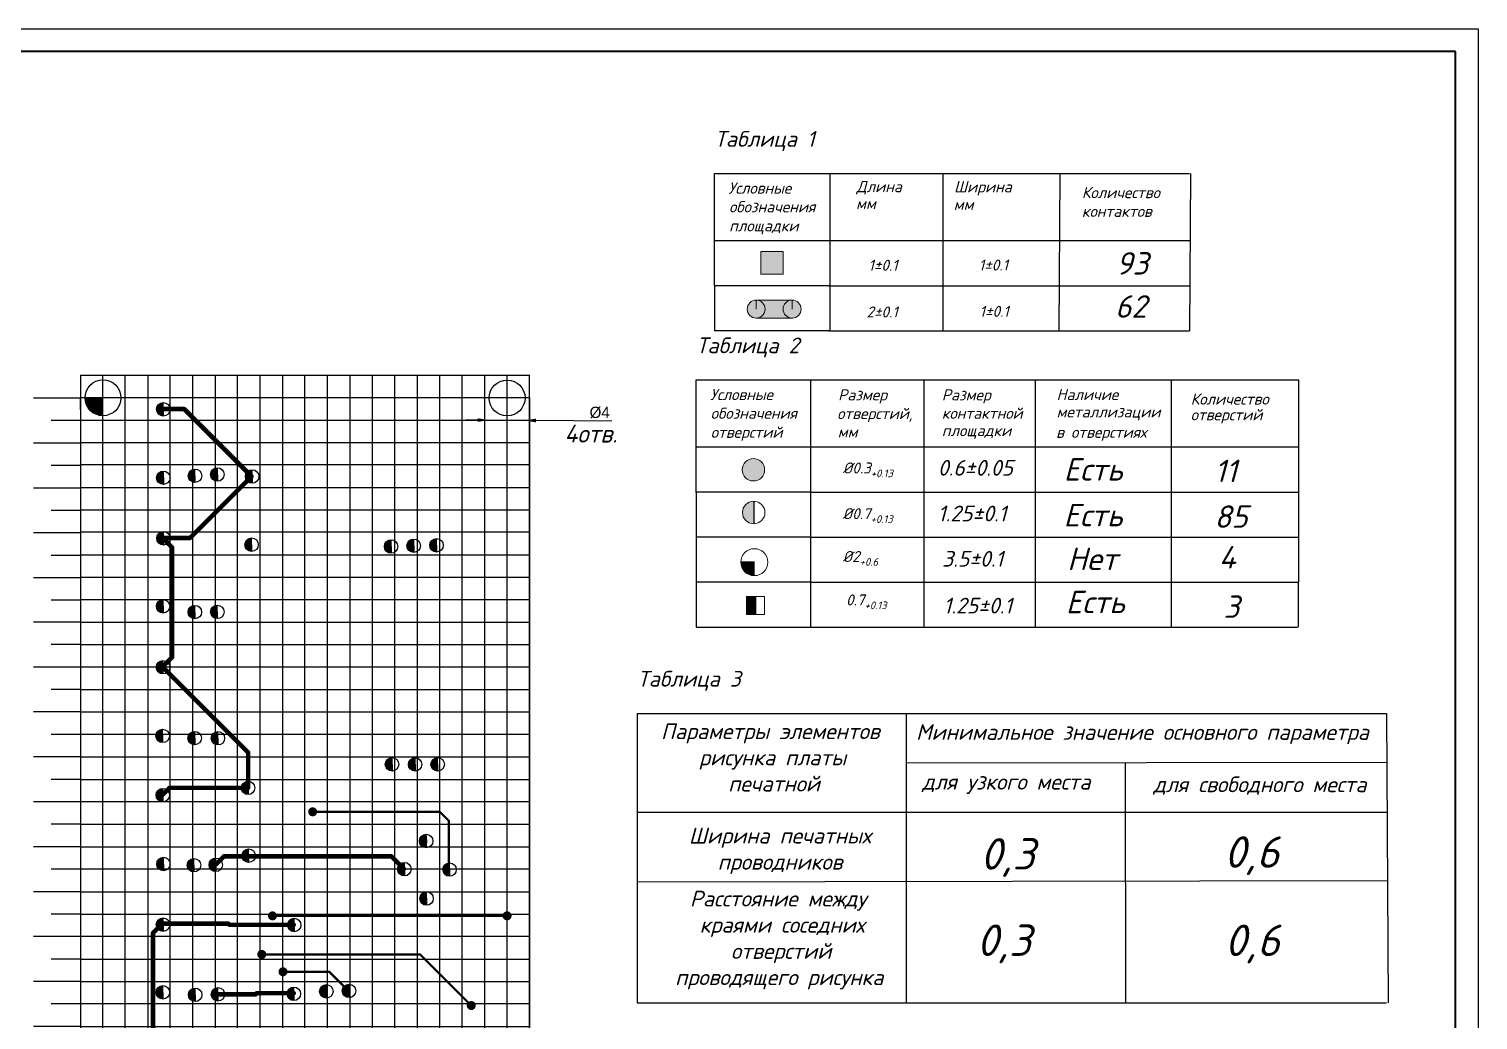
# Model space of a CAD drawing. Header units: millimetres. Extents: x 40 to 3761, y -469 to 920.
# Drawn here: x 3413.5 to 3736.1, y 178.2 to 398.8 of the extents above; entities that cross this region are included whole.
import ezdxf

# ---------------------------------------------------------------- set-up
doc = ezdxf.new("R2010")
doc.units = ezdxf.units.MM
doc.layers.get('Defpoints').update_dxf_attribs({"color": 5})
for name, color, linetype in [('3-размеры', 6, 'Continuous'), ('BottomLayer', 5, 'Continuous'), ('KONTUR', 7, 'Continuous'), ('PDF _Текст', 7, 'Continuous'), ('Слой1', 7, 'Continuous')]:
    doc.layers.add(name, color=color, linetype=linetype)
for name, color, linetype, lineweight in [('Основная', 7, 'Continuous', 40), ('Толстые', 7, 'Continuous', 30), ('тонкая', 7, 'Continuous', 20)]:
    doc.layers.add(name, color=color, linetype=linetype, lineweight=lineweight)
doc.styles.add('PDF ISOCPEUR Italic', font='isocpeui.ttf')
doc.dimstyles.new('ISO-25', dxfattribs={"dimtxt": 2.5, "dimasz": 2.5, "dimexe": 1.25, "dimexo": 0.625, "dimtad": 1, "dimtxsty": 'Standard', "dimcen": 2.5, "dimadec": 0, "dimazin": 0, "dimtfac": 1, "dimtmove": 0, "dimatfit": 3, "dimfxl": 1, "dimarcsym": 0})

# ---------------------------------------------------------------- blocks, each defined once
blk = doc.blocks.new('*U230')
blk.add_line((0, 1.97), (0, -1.97))
blk = doc.blocks.new('*U231')
at = {"color": 0, "linetype": 'ByBlock', "lineweight": -2, "transparency": 16777216}
for p in [(0, 0), (10, 0), (20, 0), (30, 0), (40, 0), (50, 0), (60, 0), (70, 0), (80, 0), (90, 0), (100, 0), (110, 0), (120, 0), (130, 0), (140, 0), (150, 0), (160, 0), (170, 0), (180, 0), (190, 0), (200, 0), (210, 0), (220, 0), (230, 0), (240, 0), (250, 0)]:
    blk.add_blockref('*U230', p, dxfattribs=at)
blk = doc.blocks.new('*U232')
blk.add_line((3.25, 0), (-3.25, 0))
blk = doc.blocks.new('*U233')
at = {"color": 0, "linetype": 'ByBlock', "lineweight": -2, "transparency": 16777216}
for p in [(0, 0), (0, -5), (0, -10), (0, -15), (0, -20), (0, -25), (0, -30), (0, -35), (0, -40), (0, -45), (0, -50), (0, -55), (0, -60), (0, -65), (0, -70), (0, -75), (0, -80), (0, -85), (0, -90), (0, -95), (0, -100), (0, -105), (0, -110), (0, -115), (0, -120), (0, -125), (0, -130), (0, -135), (0, -140), (0, -145), (0, -150), (0, -155), (0, -160), (0, -165), (0, -170), (0, -175), (0, -180), (0, -185), (0, -190), (0, -195), (0, -200), (0, -205), (0, -210), (0, -215), (0, -220), (0, -225), (0, -230), (0, -235), (0, -240), (0, -245), (0, -250)]:
    blk.add_blockref('*U232', p, dxfattribs=at)
blk = doc.blocks.new('*U216')
for p, q in [((-50, 5), (50, 5)), ((-50, 0), (50, 0)), ((50, -5), (-50, -5))]:
    blk.add_line(p, q)
blk = doc.blocks.new('*U217')
at = {"color": 0, "linetype": 'ByBlock', "lineweight": -2, "transparency": 16777216}
for p in [(0, 285), (0, 270), (0, 255), (0, 240), (0, 225), (0, 210), (0, 195), (0, 180), (0, 165), (0, 150), (0, 135), (0, 120), (0, 105), (0, 90), (0, 75), (0, 60), (0, 45), (0, 30), (0, 15), (0, 0)]:
    blk.add_blockref('*U216', p, dxfattribs=at)
blk = doc.blocks.new('*U218')
for p, q in [((-5, 152.5), (-5, 147.5)), ((0, -152.5), (0, 152.5)), ((5, -152.5), (5, 152.5)), ((-5, 147.5), (-5, -152.5))]:
    blk.add_line(p, q)
blk = doc.blocks.new('*U219')
at = {"color": 0, "linetype": 'ByBlock', "lineweight": -2, "transparency": 16777216}
for p in [(0, 0), (15, 0), (30, 0), (45, 0), (60, 0), (75, 0), (90, 0)]:
    blk.add_blockref('*U218', p, dxfattribs=at)
blk = doc.blocks.new('*D239')
at = {"layer": '3-размеры', "color": 0, "lineweight": -2, "transparency": 16777216}
for p, q in [((3513.33, 311.75), (3510.83, 311.77)), ((3515.83, 311.73), (3523.83, 311.66)), ((3543.21, 311.51), (3526.33, 311.65))]:
    blk.add_line(p, q, dxfattribs=at)
at = {"layer": '3-размеры', "color": 0, "transparency": 16777216}
for points in [[(3513.34, 312.16), (3513.33, 311.33), (3515.83, 311.73)], [(3526.34, 312.06), (3526.33, 311.23), (3523.83, 311.66)]]:
    blk.add_solid(points, dxfattribs=at)
at = {"layer": 'Defpoints', "color": 0, "transparency": 16777216}
for p in [(3515.83, 311.73), (3523.83, 311.66)]:
    blk.add_point(p, dxfattribs=at)
at = {"layer": '3-размеры', "color": 0, "transparency": 16777216, "insert": (3540.52, 313.41), "char_height": 2.5, "width": 4.1667, "attachment_point": 5, "rotation": 359.5536}
blk.add_mtext('%%C4', dxfattribs=at)

msp = doc.modelspace()

# ---------------------------------------------------------------- hatches: boundary and pattern name
h = msp.add_hatch(color=256)
h.dxf.hatch_style = 1
h.paths.add_polyline_path([(3443.382, 315.649, 0.4142136), (3441.882, 314.149, 0.4142136), (3443.382, 312.649), (3443.382, 314.149)])
h = msp.add_hatch(color=256)
h.dxf.hatch_style = 1
h.paths.add_polyline_path([(3443.222, 314.962, 0.4142136), (3442.472, 314.212, 0.4142136), (3443.222, 313.462), (3443.222, 314.212)])
h = msp.add_hatch(color=256)
h.dxf.hatch_style = 1
h.paths.add_polyline_path([(3443.383, 300.397, 0.4142136), (3441.883, 298.897, 0.4142136), (3443.383, 297.397), (3443.383, 298.897)])
h = msp.add_hatch(color=256)
h.dxf.hatch_style = 1
h.paths.add_polyline_path([(3450.43, 300.851, 0.4142136), (3448.93, 299.351, 0.4142136), (3450.43, 297.851), (3450.43, 299.351)])
h = msp.add_hatch(color=256)
h.dxf.hatch_style = 1
h.paths.add_polyline_path([(3450.289, 300.248, 0.4142136), (3449.539, 299.498, 0.4142136), (3450.289, 298.748), (3450.289, 299.498)])
h = msp.add_hatch(color=256)
h.dxf.hatch_style = 1
h.paths.add_polyline_path([(3455.419, 301.129, 0.4142136), (3453.919, 299.629, 0.4142136), (3455.419, 298.129), (3455.419, 299.629)])
h = msp.add_hatch(color=256)
h.dxf.hatch_style = 1
h.paths.add_polyline_path([(3455.347, 300.328, 0.4142136), (3454.597, 299.578, 0.4142136), (3455.347, 298.828), (3455.347, 299.578)])
h = msp.add_hatch(color=256)
h.dxf.hatch_style = 1
h.paths.add_polyline_path([(3463.164, 300.676, 0.4142136), (3461.664, 299.176, 0.4142136), (3463.164, 297.676), (3463.164, 299.176)])
h = msp.add_hatch(color=256)
h.dxf.hatch_style = 1
h.paths.add_polyline_path([(3577.245, 300.686, 1), (3572.245, 300.686, 1)])
h.paths.add_polyline_path([(3574.806, 293.666, 0.4142136), (3572.306, 291.166, 0.4142136), (3574.806, 288.666)])
h = msp.add_hatch(color=256)
h.dxf.hatch_style = 1
h.paths.add_polyline_path([(3443.212, 299.676, 0.4142136), (3442.462, 298.926, 0.4142136), (3443.212, 298.176), (3443.212, 298.926)])
h = msp.add_hatch(color=256)
h.dxf.hatch_style = 1
h.paths.add_polyline_path([(3463.009, 300.008, 0.4142136), (3462.259, 299.258, 0.4142136), (3463.009, 298.508), (3463.009, 299.258)])
h = msp.add_hatch(color=256)
h.dxf.hatch_style = 1
h.paths.add_polyline_path([(3443.421, 286.922, 0.4142136), (3441.921, 285.422, 0.4142136), (3443.421, 283.922), (3443.421, 285.422)])
h = msp.add_hatch(color=256)
h.dxf.hatch_style = 1
h.paths.add_polyline_path([(3443.188, 286.283, 0.4142136), (3442.438, 285.533, 0.4142136), (3443.188, 284.783), (3443.188, 285.533)])
h = msp.add_hatch(color=256)
h.dxf.hatch_style = 1
h.paths.add_polyline_path([(3463.027, 285.493, 0.4142136), (3461.527, 283.993, 0.4142136), (3463.027, 282.493), (3463.027, 283.993)])
h = msp.add_hatch(color=256)
h.dxf.hatch_style = 1
h.paths.add_polyline_path([(3462.962, 284.684, 0.4142136), (3462.212, 283.934, 0.4142136), (3462.962, 283.184), (3462.962, 283.934)])
h = msp.add_hatch(color=256)
h.dxf.hatch_style = 1
h.paths.add_polyline_path([(3494.084, 285.094, 0.4142136), (3492.584, 283.594, 0.4142136), (3494.084, 282.094), (3494.084, 283.594)])
h = msp.add_hatch(color=256)
h.dxf.hatch_style = 1
h.paths.add_polyline_path([(3494.008, 284.462, 0.4142136), (3493.258, 283.712, 0.4142136), (3494.008, 282.962), (3494.008, 283.712)])
h = msp.add_hatch(color=256)
h.dxf.hatch_style = 1
h.paths.add_polyline_path([(3499.12, 285.267, 0.4142136), (3497.62, 283.767, 0.4142136), (3499.12, 282.267), (3499.12, 283.767)])
h = msp.add_hatch(color=256)
h.dxf.hatch_style = 1
h.paths.add_polyline_path([(3499.097, 284.526, 0.4142136), (3498.347, 283.776, 0.4142136), (3499.097, 283.026), (3499.097, 283.776)])
h = msp.add_hatch(color=256)
h.dxf.hatch_style = 1
h.paths.add_polyline_path([(3504.192, 285.372, 0.4142136), (3502.692, 283.872, 0.4142136), (3504.192, 282.372), (3504.192, 283.872)])
h = msp.add_hatch(color=256)
h.dxf.hatch_style = 1
h.paths.add_polyline_path([(3504.155, 284.526, 0.4142136), (3503.405, 283.776, 0.4142136), (3504.155, 283.026), (3504.155, 283.776)])
h = msp.add_hatch(color=256)
h.dxf.hatch_style = 1
h.paths.add_polyline_path([(3575.022, 280.261), (3571.922, 280.261, 0.4142136), (3575.022, 277.161)])
h = msp.add_hatch(color=256)
h.dxf.hatch_style = 1
h.paths.add_polyline_path([(3443.328, 271.782, 0.4142136), (3441.828, 270.282, 0.4142136), (3443.328, 268.782), (3443.328, 270.282)])
h = msp.add_hatch(color=256)
h.dxf.hatch_style = 1
h.paths.add_polyline_path([(3443.203, 271.019, 0.4142136), (3442.453, 270.269, 0.4142136), (3443.203, 269.519), (3443.203, 270.269)])
h = msp.add_hatch(color=256)
h.dxf.hatch_style = 1
h.paths.add_polyline_path([(3450.398, 270.5, 0.4142136), (3448.898, 269, 0.4142136), (3450.398, 267.5), (3450.398, 269)])
h = msp.add_hatch(color=256)
h.dxf.hatch_style = 1
h.paths.add_polyline_path([(3450.269, 269.731, 0.4142136), (3449.519, 268.981, 0.4142136), (3450.269, 268.231), (3450.269, 268.981)])
h = msp.add_hatch(color=256)
h.dxf.hatch_style = 1
h.paths.add_polyline_path([(3455.389, 270.535, 0.4142136), (3453.889, 269.035, 0.4142136), (3455.389, 267.535), (3455.389, 269.035)])
h = msp.add_hatch(color=256)
h.dxf.hatch_style = 1
h.paths.add_polyline_path([(3455.327, 269.745, 0.4142136), (3454.577, 268.995, 0.4142136), (3455.327, 268.245), (3455.327, 268.995)])
h = msp.add_hatch(color=256)
h.dxf.hatch_style = 1
h.paths.add_polyline_path([(3443.294, 258.225, 0.4142136), (3441.794, 256.725, 0.4142136), (3443.294, 255.225), (3443.294, 256.725)])
h = msp.add_hatch(color=256)
h.dxf.hatch_style = 1
h.paths.add_polyline_path([(3443.194, 257.459, 0.4142136), (3442.444, 256.709, 0.4142136), (3443.194, 255.959), (3443.194, 256.709)])
h = msp.add_hatch(color=256)
h.dxf.hatch_style = 1
h.paths.add_polyline_path([(3443.226, 242.928, 0.4142136), (3441.726, 241.428, 0.4142136), (3443.226, 239.928), (3443.226, 241.428)])
h = msp.add_hatch(color=256)
h.dxf.hatch_style = 1
h.paths.add_polyline_path([(3443.223, 242.313, 0.4142136), (3442.473, 241.563, 0.4142136), (3443.223, 240.813), (3443.223, 241.563)])
h = msp.add_hatch(color=256)
h.dxf.hatch_style = 1
h.paths.add_polyline_path([(3450.366, 242.443, 0.4142136), (3448.866, 240.943, 0.4142136), (3450.366, 239.443), (3450.366, 240.943)])
h = msp.add_hatch(color=256)
h.dxf.hatch_style = 1
h.paths.add_polyline_path([(3455.531, 242.409, 0.4142136), (3454.031, 240.909, 0.4142136), (3455.531, 239.409), (3455.531, 240.909)])
h = msp.add_hatch(color=256)
h.dxf.hatch_style = 1
h.paths.add_polyline_path([(3450.306, 241.775, 0.4142136), (3449.556, 241.025, 0.4142136), (3450.306, 240.275), (3450.306, 241.025)])
h = msp.add_hatch(color=256)
h.dxf.hatch_style = 1
h.paths.add_polyline_path([(3455.375, 241.76, 0.4142136), (3454.625, 241.01, 0.4142136), (3455.375, 240.26), (3455.375, 241.01)])
h = msp.add_hatch(color=256)
h.dxf.hatch_style = 1
h.paths.add_polyline_path([(3494.29, 236.604, 0.4142136), (3492.79, 235.104, 0.4142136), (3494.29, 233.604), (3494.29, 235.104)])
h = msp.add_hatch(color=256)
h.dxf.hatch_style = 1
h.paths.add_polyline_path([(3494.232, 235.961, 0.4142136), (3493.482, 235.211, 0.4142136), (3494.232, 234.461), (3494.232, 235.211)])
h = msp.add_hatch(color=256)
h.dxf.hatch_style = 1
h.paths.add_polyline_path([(3499.435, 236.582, 0.4142136), (3497.935, 235.082, 0.4142136), (3499.435, 233.582), (3499.435, 235.082)])
h = msp.add_hatch(color=256)
h.dxf.hatch_style = 1
h.paths.add_polyline_path([(3499.345, 235.933, 0.4142136), (3498.595, 235.183, 0.4142136), (3499.345, 234.433), (3499.345, 235.183)])
h = msp.add_hatch(color=256)
h.dxf.hatch_style = 1
h.paths.add_polyline_path([(3504.451, 236.604, 0.4142136), (3502.951, 235.104, 0.4142136), (3504.451, 233.604), (3504.451, 235.104)])
h = msp.add_hatch(color=256)
h.dxf.hatch_style = 1
h.paths.add_polyline_path([(3504.387, 235.924, 0.4142136), (3503.637, 235.174, 0.4142136), (3504.387, 234.424), (3504.387, 235.174)])
h = msp.add_hatch(color=256)
h.dxf.hatch_style = 1
h.paths.add_polyline_path([(3443.261, 229.731, 0.4142136), (3441.761, 228.231, 0.4142136), (3443.261, 226.731), (3443.261, 228.231)])
h = msp.add_hatch(color=256)
h.dxf.hatch_style = 1
h.paths.add_polyline_path([(3443.191, 229.085, 0.4142136), (3442.441, 228.335, 0.4142136), (3443.191, 227.585), (3443.191, 228.335)])
h = msp.add_hatch(color=256)
h.dxf.hatch_style = 1
h.paths.add_polyline_path([(3462.255, 231.359, 0.4142136), (3460.755, 229.859, 0.4142136), (3462.255, 228.359), (3462.255, 229.859)])
h = msp.add_hatch(color=256)
h.dxf.hatch_style = 1
h.paths.add_polyline_path([(3462.258, 230.589, 0.4142136), (3461.508, 229.839, 0.4142136), (3462.258, 229.089), (3462.258, 229.839)])
h = msp.add_hatch(color=256)
h.dxf.hatch_style = 1
h.paths.add_polyline_path([(3501.898, 219.521, 0.4142136), (3500.398, 218.021, 0.4142136), (3501.898, 216.521), (3501.898, 218.021)])
h = msp.add_hatch(color=256)
h.dxf.hatch_style = 1
h.paths.add_polyline_path([(3462.374, 216.259, 0.4142136), (3460.874, 214.759, 0.4142136), (3462.374, 213.259), (3462.374, 214.759)])
h = msp.add_hatch(color=256)
h.dxf.hatch_style = 1
h.paths.add_polyline_path([(3501.942, 219.127, 0.4142136), (3501.192, 218.377, 0.4142136), (3501.942, 217.627), (3501.942, 218.377)])
h = msp.add_hatch(color=256)
h.dxf.hatch_style = 1
h.paths.add_polyline_path([(3443.406, 214.408, 0.4142136), (3441.906, 212.908, 0.4142136), (3443.406, 211.408), (3443.406, 212.908)])
h = msp.add_hatch(color=256)
h.dxf.hatch_style = 1
h.paths.add_polyline_path([(3443.2, 213.827, 0.4142136), (3442.45, 213.077, 0.4142136), (3443.2, 212.327), (3443.2, 213.077)])
h = msp.add_hatch(color=256)
h.dxf.hatch_style = 1
h.paths.add_polyline_path([(3450.199, 214.143, 0.4142136), (3448.699, 212.643, 0.4142136), (3450.199, 211.143), (3450.199, 212.643)])
h = msp.add_hatch(color=256)
h.dxf.hatch_style = 1
h.paths.add_polyline_path([(3450.01, 213.574, 0.4142136), (3449.26, 212.824, 0.4142136), (3450.01, 212.074), (3450.01, 212.824)])
h = msp.add_hatch(color=256)
h.dxf.hatch_style = 1
h.paths.add_polyline_path([(3455.052, 214.231, 0.4142136), (3453.552, 212.731, 0.4142136), (3455.052, 211.231), (3455.052, 212.731)])
h = msp.add_hatch(color=256)
h.dxf.hatch_style = 1
h.paths.add_polyline_path([(3455.095, 213.604, 0.4142136), (3454.345, 212.854, 0.4142136), (3455.095, 212.104), (3455.095, 212.854)])
h = msp.add_hatch(color=256)
h.dxf.hatch_style = 1
h.paths.add_polyline_path([(3462.253, 215.385, 0.4142136), (3461.503, 214.635, 0.4142136), (3462.253, 213.885), (3462.253, 214.635)])
h = msp.add_hatch(color=256)
h.dxf.hatch_style = 1
h.paths.add_polyline_path([(3497.045, 213.262, 0.4142136), (3495.545, 211.762, 0.4142136), (3497.045, 210.262), (3497.045, 211.762)])
h = msp.add_hatch(color=256)
h.dxf.hatch_style = 1
h.paths.add_polyline_path([(3507.103, 213.173, 0.4142136), (3505.603, 211.673, 0.4142136), (3507.103, 210.173), (3507.103, 211.673)])
h = msp.add_hatch(color=256)
h.dxf.hatch_style = 1
h.paths.add_polyline_path([(3496.936, 212.565, 0.4142136), (3496.186, 211.815, 0.4142136), (3496.936, 211.065), (3496.936, 211.815)])
h = msp.add_hatch(color=256)
h.dxf.hatch_style = 1
h.paths.add_polyline_path([(3506.946, 212.565, 0.4142136), (3506.196, 211.815, 0.4142136), (3506.946, 211.065), (3506.946, 211.815)])
h = msp.add_hatch(color=256)
h.dxf.hatch_style = 1
h.paths.add_polyline_path([(3501.986, 206.737, 0.4142136), (3500.486, 205.237, 0.4142136), (3501.986, 203.737), (3501.986, 205.237)])
h = msp.add_hatch(color=256)
h.dxf.hatch_style = 1
h.paths.add_polyline_path([(3501.937, 206.093, 0.4142136), (3501.187, 205.343, 0.4142136), (3501.937, 204.593), (3501.937, 205.343)])
h = msp.add_hatch(color=256)
h.dxf.hatch_style = 1
h.paths.add_polyline_path([(3443.318, 200.918, 0.4142136), (3441.818, 199.418, 0.4142136), (3443.318, 197.918), (3443.318, 199.418)])
h = msp.add_hatch(color=256)
h.dxf.hatch_style = 1
h.paths.add_polyline_path([(3443.205, 200.414, 0.4142136), (3442.455, 199.664, 0.4142136), (3443.205, 198.914), (3443.205, 199.664)])
h = msp.add_hatch(color=256)
h.dxf.hatch_style = 1
h.paths.add_polyline_path([(3472.52, 200.83, 0.4142136), (3471.02, 199.33, 0.4142136), (3472.52, 197.83), (3472.52, 199.33)])
h = msp.add_hatch(color=256)
h.dxf.hatch_style = 1
h.paths.add_polyline_path([(3472.401, 200.145, 0.4142136), (3471.651, 199.395, 0.4142136), (3472.401, 198.645), (3472.401, 199.395)])
h = msp.add_hatch(color=256)
h.dxf.hatch_style = 1
h.paths.add_polyline_path([(3443.265, 185.841, 0.4142136), (3441.765, 184.341, 0.4142136), (3443.265, 182.841), (3443.265, 184.341)])
h = msp.add_hatch(color=256)
h.dxf.hatch_style = 1
h.paths.add_polyline_path([(3443.205, 185.136, 0.4142136), (3442.455, 184.386, 0.4142136), (3443.205, 183.636), (3443.205, 184.386)])
h = msp.add_hatch(color=256)
h.dxf.hatch_style = 1
h.paths.add_polyline_path([(3450.474, 185.291, 0.4142136), (3448.974, 183.791, 0.4142136), (3450.474, 182.291), (3450.474, 183.791)])
h = msp.add_hatch(color=256)
h.dxf.hatch_style = 1
h.paths.add_polyline_path([(3450.298, 184.583, 0.4142136), (3449.548, 183.833, 0.4142136), (3450.298, 183.083), (3450.298, 183.833)])
h = msp.add_hatch(color=256)
h.dxf.hatch_style = 1
h.paths.add_polyline_path([(3455.536, 185.401, 0.4142136), (3454.036, 183.901, 0.4142136), (3455.536, 182.401), (3455.536, 183.901)])
h = msp.add_hatch(color=256)
h.dxf.hatch_style = 1
h.paths.add_polyline_path([(3455.402, 184.67, 0.4142136), (3454.652, 183.92, 0.4142136), (3455.402, 183.17), (3455.402, 183.92)])
h = msp.add_hatch(color=256)
h.dxf.hatch_style = 1
h.paths.add_polyline_path([(3472.45, 185.516, 0.4142136), (3470.95, 184.016, 0.4142136), (3472.45, 182.516), (3472.45, 184.016)])
h = msp.add_hatch(color=256)
h.dxf.hatch_style = 1
h.paths.add_polyline_path([(3472.334, 184.904, 0.4142136), (3471.584, 184.154, 0.4142136), (3472.334, 183.404), (3472.334, 184.154)])
h = msp.add_hatch(color=256)
h.dxf.hatch_style = 1
h.paths.add_polyline_path([(3479.674, 186.066, 0.4142136), (3478.174, 184.566, 0.4142136), (3479.674, 183.066), (3479.674, 184.566)])
h = msp.add_hatch(color=256)
h.dxf.hatch_style = 1
h.paths.add_polyline_path([(3479.52, 185.399, 0.4142136), (3478.77, 184.649, 0.4142136), (3479.52, 183.899), (3479.52, 184.649)])
h = msp.add_hatch(color=256)
h.dxf.hatch_style = 1
h.paths.add_polyline_path([(3484.731, 186.169, 0.4142136), (3483.231, 184.669, 0.4142136), (3484.731, 183.169), (3484.731, 184.669)])
h = msp.add_hatch(color=256)
h.dxf.hatch_style = 1
h.paths.add_polyline_path([(3484.618, 185.385, 0.4142136), (3483.868, 184.635, 0.4142136), (3484.618, 183.885), (3484.618, 184.635)])
at = {"layer": 'BottomLayer'}
h = msp.add_hatch(color=256, dxfattribs=at)
h.dxf.hatch_style = 1
edge = h.paths.add_edge_path()
edge.add_line((3429.947, 316.708), (3425.947, 316.708))
edge.add_arc((3429.974, 316.734), 4.027, 180.37805, 269.62195)
edge.add_line((3429.947, 312.708), (3429.947, 316.708))
at = {"layer": 'PDF _Текст'}
h = msp.add_hatch(color=256, dxfattribs=at)
h.dxf.hatch_style = 1
h.paths.add_polyline_path([(3581.363, 336.457, -0.4142136), (3583.363, 338.457), (3582.363, 338.457), (3575.363, 338.457, -0.4142136), (3577.363, 336.457, -0.4063435), (3575.417, 334.458), (3583.31, 334.458, -0.4063435)])
h.paths.add_polyline_path([(3581.363, 336.457, 0.4063435), (3583.31, 334.458), (3583.417, 334.458, 0.4063435), (3585.363, 336.457, 1)])
h.paths.add_polyline_path([(3577.363, 336.457, 1), (3573.363, 336.457, 0.4063435), (3575.31, 334.458), (3575.417, 334.458, 0.4063435)])
h.paths.add_polyline_path([(3581.407, 349.234), (3577.407, 349.234), (3576.407, 349.234), (3576.407, 344.234), (3581.407, 344.234)])
h = msp.add_hatch(color=256, dxfattribs=at)
h.dxf.hatch_style = 1
h.paths.add_polyline_path([(3575.299, 268.485), (3575.299, 272.485), (3573.236, 272.485), (3573.236, 268.485)])

# ---------------------------------------------------------------- linework, layer by layer
for p, q in [((3424.918, 321.756), (3524.918, 321.756)), ((3524.918, 316.756), (3524.918, 321.756)), ((3424.893, 316.62), (3414.461, 316.62)), ((3424.893, 316.62), (3424.893, 314.12)), ((3424.918, 316.756), (3524.918, 316.756)), ((3524.918, 316.756), (3524.918, 16.756)), ((3424.893, 311.62), (3418.396, 311.62)), ((3424.893, 306.62), (3414.461, 306.62)), ((3424.893, 301.62), (3418.396, 301.62)), ((3424.893, 296.62), (3414.461, 296.62)), ((3574.806, 293.666), (3574.806, 288.666)), ((3424.893, 291.62), (3418.396, 291.62)), ((3424.893, 286.62), (3414.461, 286.62)), ((3424.893, 281.62), (3418.396, 281.62)), ((3424.893, 276.62), (3414.461, 276.62)), ((3562.03, 275.669), (3562.03, 265.669)), ((3587.459, 275.669), (3587.459, 265.669)), ((3612.661, 275.669), (3612.661, 265.669)), ((3637.441, 275.669), (3637.441, 265.669)), ((3667.772, 275.669), (3667.772, 265.669)), ((3696.081, 265.669), (3696.081, 275.669)), ((3424.893, 271.62), (3418.396, 271.62)), ((3562.03, 265.669), (3695.863, 265.669))]:
    msp.add_line(p, q)
at = {"layer": 'BottomLayer'}
for points, const_width in [([(3443.201, 314.2), (3448.027, 314.2)], 1), ([(3448.027, 314.2), (3463.013, 299.214)], 1), ([(3449.297, 285.498), (3463.013, 299.214)], 1), ([(3443.201, 285.498), (3445.334, 283.364)], 1), ([(3443.201, 285.498), (3449.297, 285.498)], 1), ([(3445.334, 258.929), (3445.334, 283.364)], 1), ([(3443.201, 256.796), (3445.334, 258.929)], 1), ([(3443.201, 256.796), (3462.251, 237.746)], 1), ([(3462.251, 229.872), (3462.251, 237.746)], 1), ([(3443.201, 228.348), (3444.725, 229.872)], 1), ([(3444.725, 229.872), (3462.251, 229.872)], 1), ([(3476.627, 224.538), (3504.923, 224.538)], 0.5), ([(3504.923, 224.538), (3506.955, 222.506)], 0.5), ([(3506.955, 211.838), (3506.955, 222.506)], 0.5), ([(3455.139, 212.854), (3456.917, 214.632)], 1), ([(3456.917, 214.632), (3462.251, 214.632)], 1), ([(3462.251, 214.632), (3494.161, 214.632)], 1), ([(3494.161, 214.632), (3496.955, 211.838)], 1), ([(3441.067, 197.512), (3443.201, 199.646)], 1), ([(3443.201, 199.646), (3457.831, 199.646)], 1), ([(3457.831, 199.646), (3458.085, 199.392)], 1), ([(3467.686, 201.373), (3519.909, 201.373)], 0.5), ([(3441.067, 173.077), (3441.067, 197.512)], 1), ([(3458.085, 199.392), (3472.411, 199.392)], 1), ([(3465.299, 192.788), (3500.554, 192.788)], 0.5), ([(3500.554, 192.788), (3511.933, 181.408)], 0.5), ([(3470.023, 188.927), (3480.336, 188.927)], 0.5), ([(3480.336, 188.927), (3484.603, 184.66)], 0.5), ([(3455.393, 183.898), (3463.927, 183.898)], 1), ([(3463.927, 183.898), (3464.181, 184.152)], 1), ([(3464.181, 184.152), (3472.411, 184.152)], 1)]:
    msp.add_lwpolyline(points, dxfattribs=dict(at, const_width=const_width))
for points, const_width in [([(3442.951, 314.2, 1), (3443.451, 314.2, 1)], 0.5), ([(3447.777, 314.2, 1), (3448.277, 314.2, 1)], 0.5), ([(3447.777, 314.2, 1), (3448.277, 314.2, 1)], 0.5), ([(3462.763, 299.214, 1), (3463.263, 299.214, 1)], 0.5), ([(3462.763, 299.214, 1), (3463.263, 299.214, 1)], 0.5), ([(3442.951, 285.498, 1), (3443.451, 285.498, 1)], 0.5), ([(3442.951, 285.498, 1), (3443.451, 285.498, 1)], 0.5), ([(3449.047, 285.498, 1), (3449.547, 285.498, 1)], 0.5), ([(3449.047, 285.498, 1), (3449.547, 285.498, 1)], 0.5), ([(3445.084, 283.364, 1), (3445.584, 283.364, 1)], 0.5), ([(3445.084, 283.364, 1), (3445.584, 283.364, 1)], 0.5), ([(3445.084, 258.929, 1), (3445.584, 258.929, 1)], 0.5), ([(3445.084, 258.929, 1), (3445.584, 258.929, 1)], 0.5), ([(3442.951, 256.796, 1), (3443.451, 256.796, 1)], 0.5), ([(3442.951, 256.796, 1), (3443.451, 256.796, 1)], 0.5), ([(3462.001, 237.746, 1), (3462.501, 237.746, 1)], 0.5), ([(3462.001, 237.746, 1), (3462.501, 237.746, 1)], 0.5), ([(3444.475, 229.872, 1), (3444.975, 229.872, 1)], 0.5), ([(3444.475, 229.872, 1), (3444.975, 229.872, 1)], 0.5), ([(3462.001, 229.872, 1), (3462.501, 229.872, 1)], 0.5), ([(3462.001, 229.872, 1), (3462.501, 229.872, 1)], 0.5), ([(3442.951, 228.348, 1), (3443.451, 228.348, 1)], 0.5), ([(3476.127, 224.538, 1), (3477.127, 224.538, 1)], 1), ([(3476.502, 224.538, 1), (3476.752, 224.538, 1)], 0.25), ([(3504.798, 224.538, 1), (3505.048, 224.538, 1)], 0.25), ([(3504.798, 224.538, 1), (3505.048, 224.538, 1)], 0.25), ([(3506.83, 222.506, 1), (3507.08, 222.506, 1)], 0.25), ([(3506.83, 222.506, 1), (3507.08, 222.506, 1)], 0.25), ([(3454.889, 212.854, 1), (3455.389, 212.854, 1)], 0.5), ([(3456.667, 214.632, 1), (3457.167, 214.632, 1)], 0.5), ([(3456.667, 214.632, 1), (3457.167, 214.632, 1)], 0.5), ([(3462.001, 214.632, 1), (3462.501, 214.632, 1)], 0.5), ([(3462.001, 214.632, 1), (3462.501, 214.632, 1)], 0.5), ([(3493.911, 214.632, 1), (3494.411, 214.632, 1)], 0.5), ([(3493.911, 214.632, 1), (3494.411, 214.632, 1)], 0.5), ([(3496.705, 211.838, 1), (3497.205, 211.838, 1)], 0.5), ([(3506.83, 211.838, 1), (3507.08, 211.838, 1)], 0.25), ([(3442.951, 199.646, 1), (3443.451, 199.646, 1)], 0.5), ([(3442.951, 199.646, 1), (3443.451, 199.646, 1)], 0.5), ([(3457.581, 199.646, 1), (3458.081, 199.646, 1)], 0.5), ([(3457.581, 199.646, 1), (3458.081, 199.646, 1)], 0.5), ([(3467.186, 201.373, 1), (3468.186, 201.373, 1)], 1), ([(3467.561, 201.373, 1), (3467.811, 201.373, 1)], 0.25), ([(3519.409, 201.373, 1), (3520.409, 201.373, 1)], 1), ([(3519.784, 201.373, 1), (3520.034, 201.373, 1)], 0.25), ([(3440.817, 197.512, 1), (3441.317, 197.512, 1)], 0.5), ([(3440.817, 197.512, 1), (3441.317, 197.512, 1)], 0.5), ([(3457.835, 199.392, 1), (3458.335, 199.392, 1)], 0.5), ([(3457.835, 199.392, 1), (3458.335, 199.392, 1)], 0.5), ([(3472.161, 199.392, 1), (3472.661, 199.392, 1)], 0.5), ([(3464.799, 192.788, 1), (3465.799, 192.788, 1)], 1), ([(3465.174, 192.788, 1), (3465.424, 192.788, 1)], 0.25), ([(3500.429, 192.788, 1), (3500.679, 192.788, 1)], 0.25), ([(3500.429, 192.788, 1), (3500.679, 192.788, 1)], 0.25), ([(3469.523, 188.927, 1), (3470.523, 188.927, 1)], 1), ([(3469.898, 188.927, 1), (3470.148, 188.927, 1)], 0.25), ([(3480.211, 188.927, 1), (3480.461, 188.927, 1)], 0.25), ([(3480.211, 188.927, 1), (3480.461, 188.927, 1)], 0.25), ([(3455.143, 183.898, 1), (3455.643, 183.898, 1)], 0.5), ([(3463.677, 183.898, 1), (3464.177, 183.898, 1)], 0.5), ([(3463.677, 183.898, 1), (3464.177, 183.898, 1)], 0.5), ([(3463.931, 184.152, 1), (3464.431, 184.152, 1)], 0.5), ([(3463.931, 184.152, 1), (3464.431, 184.152, 1)], 0.5), ([(3472.161, 184.152, 1), (3472.661, 184.152, 1)], 0.5), ([(3484.478, 184.66, 1), (3484.728, 184.66, 1)], 0.25), ([(3511.433, 181.408, 1), (3512.433, 181.408, 1)], 1), ([(3511.808, 181.408, 1), (3512.058, 181.408, 1)], 0.25)]:
    msp.add_lwpolyline(points, format="xyb", close=True, dxfattribs=dict(at, const_width=const_width))
for centre in [(3429.947, 316.708), (3519.908, 316.663)]:
    msp.add_circle(centre, 4, dxfattribs=at)
at = {"layer": 'KONTUR'}
for p, q in [((3139.065, 398.808), (3736.065, 398.808)), ((3736.065, 398.808), (3736.065, -21.192))]:
    msp.add_line(p, q, dxfattribs=at)
at = {"layer": 'PDF _Текст'}
msp.add_line((3575.299, 268.485), (3575.299, 272.485), dxfattribs=at)
at = {"layer": 'Основная'}
for p, q in [((3731.065, 393.808), (3159.065, 393.808)), ((3731.065, -16.192), (3731.065, 393.808))]:
    msp.add_line(p, q, dxfattribs=at)
at = {"layer": 'Слой1'}
for p, q in [((3443.222, 313.462), (3443.222, 314.962)), ((3443.222, 314.212), (3443.222, 313.462)), ((3443.382, 312.649), (3443.382, 315.649)), ((3443.382, 314.149), (3443.382, 312.649)), ((3443.383, 297.397), (3443.383, 300.397)), ((3450.289, 298.748), (3450.289, 300.248)), ((3450.43, 297.851), (3450.43, 300.851)), ((3455.347, 298.828), (3455.347, 300.328)), ((3455.419, 298.129), (3455.419, 301.129)), ((3463.164, 297.676), (3463.164, 300.676)), ((3443.212, 298.176), (3443.212, 299.676)), ((3443.212, 298.926), (3443.212, 298.176)), ((3443.383, 298.897), (3443.383, 297.397)), ((3450.289, 299.498), (3450.289, 298.748)), ((3450.43, 299.351), (3450.43, 297.851)), ((3455.347, 299.578), (3455.347, 298.828)), ((3455.419, 299.629), (3455.419, 298.129)), ((3463.009, 298.508), (3463.009, 300.008)), ((3463.009, 299.258), (3463.009, 298.508)), ((3463.164, 299.176), (3463.164, 297.676)), ((3443.188, 284.783), (3443.188, 286.283)), ((3443.188, 285.533), (3443.188, 284.783)), ((3443.421, 283.922), (3443.421, 286.922)), ((3443.421, 285.422), (3443.421, 283.922)), ((3462.962, 283.184), (3462.962, 284.684)), ((3462.962, 283.934), (3462.962, 283.184)), ((3463.027, 282.493), (3463.027, 285.493)), ((3463.027, 283.993), (3463.027, 282.493)), ((3494.008, 282.962), (3494.008, 284.462)), ((3494.084, 282.094), (3494.084, 285.094)), ((3499.097, 283.026), (3499.097, 284.526)), ((3499.12, 282.267), (3499.12, 285.267)), ((3504.155, 283.026), (3504.155, 284.526)), ((3504.192, 282.372), (3504.192, 285.372)), ((3494.008, 283.712), (3494.008, 282.962)), ((3494.084, 283.594), (3494.084, 282.094)), ((3499.097, 283.776), (3499.097, 283.026)), ((3499.12, 283.767), (3499.12, 282.267)), ((3504.155, 283.776), (3504.155, 283.026)), ((3504.192, 283.872), (3504.192, 282.372)), ((3443.203, 269.519), (3443.203, 271.019)), ((3443.328, 268.782), (3443.328, 271.782)), ((3443.203, 270.269), (3443.203, 269.519)), ((3443.328, 270.282), (3443.328, 268.782)), ((3450.269, 268.231), (3450.269, 269.731)), ((3450.269, 268.981), (3450.269, 268.231)), ((3450.398, 267.5), (3450.398, 270.5)), ((3450.398, 269), (3450.398, 267.5)), ((3455.327, 268.245), (3455.327, 269.745)), ((3455.327, 268.995), (3455.327, 268.245)), ((3455.389, 267.535), (3455.389, 270.535)), ((3455.389, 269.035), (3455.389, 267.535)), ((3443.294, 255.225), (3443.294, 258.225)), ((3443.194, 255.959), (3443.194, 257.459)), ((3443.194, 256.709), (3443.194, 255.959)), ((3443.294, 256.725), (3443.294, 255.225)), ((3443.223, 240.813), (3443.223, 242.313)), ((3443.226, 239.928), (3443.226, 242.928)), ((3450.366, 239.443), (3450.366, 242.443)), ((3455.531, 239.409), (3455.531, 242.409)), ((3443.223, 241.563), (3443.223, 240.813)), ((3443.226, 241.428), (3443.226, 239.928)), ((3450.306, 240.275), (3450.306, 241.775)), ((3450.366, 240.943), (3450.366, 239.443)), ((3455.375, 240.26), (3455.375, 241.76)), ((3455.375, 241.01), (3455.375, 240.26)), ((3455.531, 240.909), (3455.531, 239.409)), ((3494.232, 234.461), (3494.232, 235.961)), ((3494.29, 233.604), (3494.29, 236.604)), ((3499.345, 234.433), (3499.345, 235.933)), ((3499.435, 233.582), (3499.435, 236.582)), ((3504.387, 234.424), (3504.387, 235.924)), ((3504.451, 233.604), (3504.451, 236.604)), ((3494.232, 235.211), (3494.232, 234.461)), ((3494.29, 235.104), (3494.29, 233.604)), ((3499.345, 235.183), (3499.345, 234.433)), ((3499.435, 235.082), (3499.435, 233.582)), ((3504.387, 235.174), (3504.387, 234.424)), ((3504.451, 235.104), (3504.451, 233.604)), ((3443.191, 227.585), (3443.191, 229.085)), ((3443.261, 226.731), (3443.261, 229.731)), ((3462.255, 228.359), (3462.255, 231.359)), ((3462.255, 229.859), (3462.255, 228.359)), ((3462.258, 229.089), (3462.258, 230.589)), ((3462.258, 229.839), (3462.258, 229.089)), ((3443.191, 228.335), (3443.191, 227.585)), ((3443.261, 228.231), (3443.261, 226.731)), ((3501.898, 216.521), (3501.898, 219.521)), ((3462.374, 213.259), (3462.374, 216.259)), ((3501.898, 218.021), (3501.898, 216.521)), ((3501.942, 217.627), (3501.942, 219.127)), ((3501.942, 218.377), (3501.942, 217.627)), ((3443.2, 212.327), (3443.2, 213.827)), ((3443.2, 213.077), (3443.2, 212.327)), ((3443.406, 211.408), (3443.406, 214.408)), ((3450.01, 212.074), (3450.01, 213.574)), ((3450.199, 211.143), (3450.199, 214.143)), ((3455.052, 211.231), (3455.052, 214.231)), ((3455.095, 212.104), (3455.095, 213.604)), ((3462.253, 213.885), (3462.253, 215.385)), ((3462.253, 214.635), (3462.253, 213.885)), ((3462.374, 214.759), (3462.374, 213.259)), ((3497.045, 210.262), (3497.045, 213.262)), ((3507.103, 210.173), (3507.103, 213.173)), ((3443.406, 212.908), (3443.406, 211.408)), ((3450.01, 212.824), (3450.01, 212.074)), ((3450.199, 212.643), (3450.199, 211.143)), ((3455.052, 212.731), (3455.052, 211.231)), ((3455.095, 212.854), (3455.095, 212.104)), ((3496.936, 211.065), (3496.936, 212.565)), ((3496.936, 211.815), (3496.936, 211.065)), ((3497.045, 211.762), (3497.045, 210.262)), ((3506.946, 211.065), (3506.946, 212.565)), ((3506.946, 211.815), (3506.946, 211.065)), ((3507.103, 211.673), (3507.103, 210.173)), ((3501.986, 203.737), (3501.986, 206.737)), ((3501.937, 204.593), (3501.937, 206.093)), ((3501.937, 205.343), (3501.937, 204.593)), ((3501.986, 205.237), (3501.986, 203.737)), ((3443.205, 198.914), (3443.205, 200.414)), ((3443.318, 197.918), (3443.318, 200.918)), ((3472.401, 198.645), (3472.401, 200.145)), ((3472.52, 197.83), (3472.52, 200.83)), ((3443.205, 199.664), (3443.205, 198.914)), ((3443.318, 199.418), (3443.318, 197.918)), ((3472.401, 199.395), (3472.401, 198.645)), ((3472.52, 199.33), (3472.52, 197.83)), ((3443.205, 183.636), (3443.205, 185.136)), ((3443.205, 184.386), (3443.205, 183.636)), ((3443.265, 182.841), (3443.265, 185.841)), ((3443.265, 184.341), (3443.265, 182.841)), ((3450.298, 183.083), (3450.298, 184.583)), ((3450.474, 182.291), (3450.474, 185.291)), ((3455.402, 183.17), (3455.402, 184.67)), ((3455.402, 183.92), (3455.402, 183.17)), ((3455.536, 182.401), (3455.536, 185.401)), ((3455.536, 183.901), (3455.536, 182.401)), ((3472.334, 183.404), (3472.334, 184.904)), ((3472.334, 184.154), (3472.334, 183.404)), ((3472.45, 182.516), (3472.45, 185.516)), ((3472.45, 184.016), (3472.45, 182.516)), ((3479.52, 183.899), (3479.52, 185.399)), ((3479.52, 184.649), (3479.52, 183.899)), ((3479.674, 183.066), (3479.674, 186.066)), ((3479.674, 184.566), (3479.674, 183.066)), ((3484.618, 183.885), (3484.618, 185.385)), ((3484.618, 184.635), (3484.618, 183.885)), ((3484.731, 183.169), (3484.731, 186.169)), ((3484.731, 184.669), (3484.731, 183.169)), ((3450.298, 183.833), (3450.298, 183.083)), ((3450.474, 183.791), (3450.474, 182.291))]:
    msp.add_line(p, q, dxfattribs=at)
for centre in [(3443.382, 314.149), (3443.383, 298.897), (3450.43, 299.351), (3455.419, 299.629), (3463.164, 299.176), (3443.421, 285.422), (3463.027, 283.993), (3494.084, 283.594), (3499.12, 283.767), (3504.192, 283.872), (3443.328, 270.282), (3450.398, 269), (3455.389, 269.035), (3443.294, 256.725), (3443.226, 241.428), (3450.366, 240.943), (3455.531, 240.909), (3494.29, 235.104), (3499.435, 235.082), (3504.451, 235.104), (3443.261, 228.231), (3462.255, 229.859), (3501.898, 218.021), (3462.374, 214.759), (3443.406, 212.908), (3450.199, 212.643), (3455.052, 212.731), (3497.045, 211.762), (3507.103, 211.673), (3501.986, 205.237), (3443.318, 199.418), (3472.52, 199.33), (3443.265, 184.341), (3450.474, 183.791), (3455.536, 183.901), (3472.45, 184.016), (3479.674, 184.566), (3484.731, 184.669)]:
    msp.add_circle(centre, 1.5, dxfattribs=at)
at = {"layer": 'Толстые', "color": 0}
for p, q in [((3566.113, 341.651), (3566.113, 366.642)), ((3566.113, 366.642), (3671.854, 366.642)), ((3591.754, 366.642), (3591.754, 331.642)), ((3616.948, 366.642), (3616.948, 331.642)), ((3642.938, 366.661), (3642.747, 331.642)), ((3672.045, 366.661), (3671.854, 331.642)), ((3671.854, 351.65), (3566.113, 351.65)), ((3566.113, 341.651), (3566.113, 331.642)), ((3591.754, 341.651), (3566.113, 341.651)), ((3591.542, 341.651), (3671.854, 341.651)), ((3591.542, 331.642), (3566.113, 331.642)), ((3591.542, 331.642), (3671.854, 331.642)), ((3562.03, 295.616), (3562.03, 320.677)), ((3562.03, 320.677), (3696.081, 320.677)), ((3587.459, 320.677), (3587.459, 285.677)), ((3612.661, 320.677), (3612.661, 285.677)), ((3637.441, 320.677), (3637.441, 285.677)), ((3667.772, 320.677), (3667.772, 285.677)), ((3696.081, 320.677), (3696.081, 295.272)), ((3587.459, 310.669), (3587.459, 275.669)), ((3612.661, 310.669), (3612.661, 275.669)), ((3637.441, 310.669), (3637.441, 275.669)), ((3667.772, 310.669), (3667.772, 275.669)), ((3696.081, 305.686), (3562.03, 305.686)), ((3587.459, 300.66), (3587.459, 275.669)), ((3612.661, 300.66), (3612.661, 275.669)), ((3637.441, 300.66), (3637.441, 275.669)), ((3667.772, 300.66), (3667.772, 275.669)), ((3562.03, 295.686), (3562.03, 285.677)), ((3587.459, 295.686), (3562.03, 295.686)), ((3587.459, 295.686), (3696.081, 295.686)), ((3696.081, 295.686), (3696.081, 285.677)), ((3587.459, 285.677), (3562.03, 285.677)), ((3562.03, 285.677), (3562.03, 275.669)), ((3587.459, 285.677), (3696.081, 285.677)), ((3696.081, 285.677), (3696.081, 275.669)), ((3587.459, 275.669), (3562.03, 275.669)), ((3587.459, 275.669), (3696.081, 275.669)), ((3548.892, 246.452), (3715.705, 246.452)), ((3548.892, 246.452), (3548.892, 182.039)), ((3608.793, 246.452), (3608.793, 182.039)), ((3715.705, 246.452), (3716.04, 182.039)), ((3608.793, 235.452), (3715.761, 235.618)), ((3657.482, 235.528), (3657.564, 182.039)), ((3548.892, 224.452), (3715.819, 224.452)), ((3548.892, 208.915), (3715.899, 209.225)), ((3548.892, 182.039), (3715.705, 182.039))]:
    msp.add_line(p, q, dxfattribs=at)
at = {"layer": 'тонкая'}
for p, q in [((3576.407, 349.234), (3577.407, 349.234)), ((3576.407, 344.234), (3576.407, 349.234)), ((3577.407, 349.234), (3581.407, 349.234)), ((3581.407, 349.234), (3581.407, 344.234)), ((3581.407, 344.234), (3576.407, 344.234)), ((3575.363, 336.457), (3575.363, 338.457)), ((3575.363, 338.457), (3582.363, 338.457)), ((3582.363, 338.457), (3583.363, 338.457)), ((3583.363, 338.457), (3583.363, 336.457)), ((3575.31, 334.458), (3583.31, 334.458)), ((3583.31, 334.458), (3583.517, 334.458)), ((3577.236, 272.485), (3573.236, 272.485)), ((3573.236, 272.485), (3573.236, 268.485)), ((3577.236, 268.485), (3577.236, 272.485)), ((3573.236, 268.485), (3577.236, 268.485))]:
    msp.add_line(p, q, dxfattribs=at)
for centre, radius in [((3575.363, 336.457), 2), ((3583.363, 336.457), 2), ((3574.745, 300.686), 2.5), ((3574.806, 291.166), 2.5), ((3574.959, 280.11), 3)]:
    msp.add_circle(centre, radius, dxfattribs=at)

# ---------------------------------------------------------------- block references
for name, p in [('*U219', (3429.918, 169.256)), ('*U217', (3474.918, 21.756)), ('*U233', (3421.67, 266.756))]:
    msp.add_blockref(name, p)
at = {"rotation": 270}
msp.add_blockref('*U231', (3416.454, 266.756), dxfattribs=at)

# ---------------------------------------------------------------- texts
at = {"insert": (3532.679, 310.739), "char_height": 4, "attachment_point": 1}
msp.add_mtext_dynamic_manual_height_columns('{\\fGOST type B|b0|i1|c204|p2;4отв.}', width=68.69002, gutter_width=50, heights=[0], dxfattribs=at)
at = {"layer": 'PDF _Текст', "color": 0, "attachment_point": 7, "style": 'PDF ISOCPEUR Italic'}
for s, insert, char_height in [('Таблица 1', (3566.113, 371.642), 3.5001), ('Условные', (3569.205, 362.147), 2.5001), ('Длина', (3597.68, 361.952), 2.5001), ('Ширина', (3619.425, 361.754), 2.5001), ('Количество', (3647.867, 361.137), 2.5001), ('обозначения', (3569.341, 357.985), 2.50005), ('мм', (3597.59, 358.713), 2.5001), ('мм', (3619.334, 358.514), 2.5001), ('контактов', (3647.867, 356.974), 2.5001), ('площадки', (3569.341, 353.072), 2.5001), ('93', (3655.458, 344.127), 5.0001), ('\\A1;1%%P0.1', (3600.341, 344.984), 2.45005), ('\\A1;1%%P0.1', (3624.914, 345.027), 2.45005), ('62', (3655.259, 334.535), 5.0001), ('\\A1;2%%P0.1', (3599.917, 334.588), 2.45005), ('\\A1;1%%P0.1', (3625.079, 334.715), 2.45005), ('Таблица 2', (3562.03, 325.677), 3.5001), ('Условные', (3565.122, 316.183), 2.5001), ('Размер', (3593.597, 315.433), 2.5001), ('Размер', (3616.688, 315.433), 2.5001), ('Наличие', (3642.237, 316.183), 2.5001), ('Количество', (3672.1, 315.172), 2.5001), ('обозначения', (3565.258, 312.02), 2.50005), ('отверстий,', (3593.401, 311.27), 2.5001), ('контактной', (3616.688, 312.02), 2.5001), ('металлизации', (3642.237, 311.645), 2.50005), ('отверстий', (3672.1, 311.01), 2.5001), ('отверстий', (3565.258, 307.107), 2.5001), ('площадки', (3616.688, 307.482), 2.5001), ('мм', (3593.507, 307.857), 2.5001), ('в отверстиях', (3642.132, 307.107), 2.50005), ('Есть', (3643.806, 298.265), 5.0001), ('0.6±0.05', (3615.813, 299.366), 3.5001), ('11', (3677.394, 297.933), 5.0001), ('\\A1;%%C0.7{\\H0.7x;\\S^ +0.13;}', (3594.611, 288.845), 2.45005), ('1.25±0.1', (3615.786, 289.192), 3.5001), ('Есть', (3643.779, 288.091), 5.0001), ('3.5±0.1', (3616.756, 279.11), 3.5001), ('Нет', (3644.592, 278.364), 5.0001), ('4', (3678.356, 278.7), 5), ('\\A1;0.7{\\H0.7x;\\S^ +0.13;}', (3595.374, 269.643), 2.45005), ('1.25±0.1', (3617.057, 268.685), 3.5001), ('Есть', (3644.286, 268.751), 5.0001), ('3', (3679.414, 267.702), 5), ('Таблица 3', (3548.944, 251.452), 3.5001), ('Минимальное значение основного параметра', (3610.951, 239.601), 3.50007), ('для узкого места', (3612.297, 228.518), 3.50007), ('для свободного места', (3663.771, 228.345), 3.50007)]:
    msp.add_mtext(s, dxfattribs=dict(at, insert=insert, char_height=char_height))
for s, insert, char_height, width in [('\\A1;%%C0.3{\\H0.7x;\\S^ +0.13;}', (3594.638, 299.019), 2.45005, 10.08047), ('85', (3677.367, 287.759), 5.0001, 10.16486), ('\\A1;%%C2{\\H0.7x;\\S^ +0.6;}', (3594.611, 279.31), 2.45005, 6.59082), ('\\pi1.75463;Параметры элементов \\P\\pi10.23301;рисунка платы \\P\\pi16.71344;печатной', (3552.418, 229.05), 3.50007, 54.6394), ('\\pi6.33309;Ширина печатных \\P\\pi12.75253;проводников', (3554.032, 210.693), 3.50007, 53.08399), ('0,3', (3625.265, 210.038), 7, 22.2309), ('0,6', (3679.545, 210.448), 7, 22.2309), ('\\pi5.60921;Расстояние между \\P\\pi7.78084;краями соседних \\P\\pi14.74916;отверстий \\P\\pi2.32922;проводящего рисунка', (3554.998, 185.005), 3.50007, 53.08399), ('0,3', (3624.456, 190.813), 7, 22.2309), ('0,6', (3679.679, 190.787), 7, 22.2309)]:
    msp.add_mtext(s, dxfattribs=dict(at, insert=insert, char_height=char_height, width=width))

# ---------------------------------------------------------------- dimensions: what is measured, and where the dimension line sits
at = {"layer": '3-размеры'}
dim = msp.add_diameter_dim_2p(p1=(3515.834, 311.727), p2=(3523.834, 311.665), text='%%C4', dimstyle='ISO-25', dxfattribs=at)
dim.commit()
dim.dimension.update_dxf_attribs({"geometry": '*D239', "text_midpoint": (3540.503, 311.535), "dimtype": 163})

doc.saveas('drawing.dxf')
